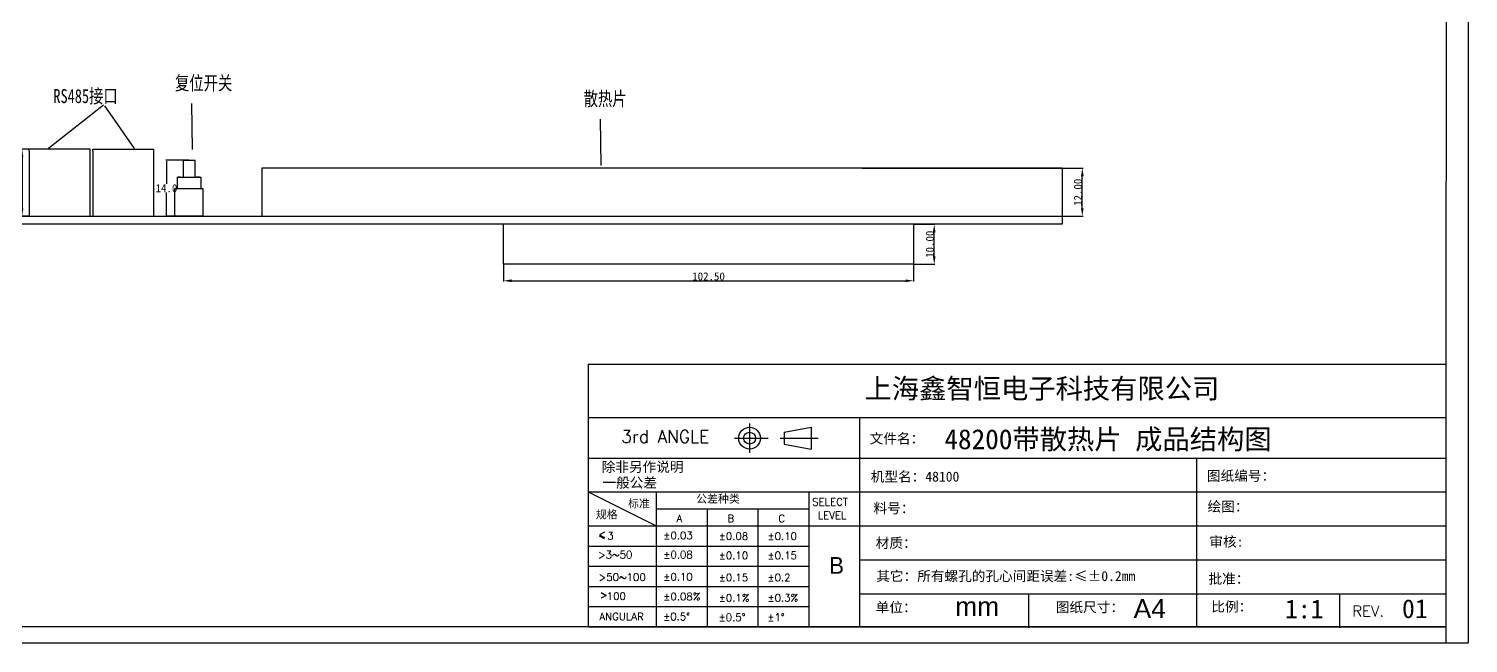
# Model space of a CAD drawing. Extents: x 146 to 716, y -182 to 207.
# Drawn here: x 356.3 to 716.1, y -181.6 to -27.9 of the extents above; entities that cross this region are included whole.
import ezdxf

# ---------------------------------------------------------------- set-up
doc = ezdxf.new("R2010")
doc.units = 0
doc.header["$MEASUREMENT"] = 0
doc.linetypes.add('ACAD_ISO02W100', pattern=[15, 12, -3])
doc.layers.get('0').update_dxf_attribs({"linetype": 'CONTINUOUS'})
doc.layers.get('Defpoints').update_dxf_attribs({"linetype": 'CONTINUOUS'})
doc.styles.add('ROMANS', font='ROMANS.shx')
doc.styles.add('romant', font='ROMANT.shx')
doc.styles.add('style1', font='')
doc.styles.add('W0$254', font='simplex', dxfattribs={"width": 0.75})
doc.styles.get('style1').set_extended_font_data('Optima')
doc.dimstyles.get("Standard").update_dxf_attribs({"dimtxt": 0.18, "dimasz": 0.18, "dimexe": 0.18, "dimexo": 0.0625, "dimgap": 0.09, "dimtad": 0, "dimtih": 1, "dimtoh": 1, "dimdec": 4, "dimzin": 0, "dimdsep": 46, "dimtxsty": 'Standard', "dimcen": 0.09, "dimadec": 0, "dimazin": 0, "dimtfac": 1, "dimtdec": 4, "dimtofl": 0, "dimtmove": 0, "dimatfit": 0, "dimfxl": 1, "dimtolj": 1, "dimtzin": 0, "dimarcsym": 0})

# ---------------------------------------------------------------- blocks, each defined once
blk = doc.blocks.new('*D13')
at = {"color": 0, "lineweight": -2, "transparency": 16777216}
for p, q in [((396.39, -60.77), (390.58, -60.77)), ((390.76, -60.95), (390.76, -66.68)), ((390.76, -74.59), (390.76, -68.86)), ((396.32, -74.77), (390.58, -74.77))]:
    blk.add_line(p, q, dxfattribs=at)
at = {"color": 0, "lineweight": 30, "transparency": 16777216}
for points in [[(390.73, -60.95), (390.79, -60.95), (390.76, -60.77)], [(390.73, -74.59), (390.79, -74.59), (390.76, -74.77)]]:
    blk.add_solid(points, dxfattribs=at)
at = {"layer": 'Defpoints', "color": 0, "lineweight": 30, "transparency": 16777216}
for p in [(396.45, -60.77), (390.76, -74.77), (396.38, -74.77)]:
    blk.add_point(p, dxfattribs=at)
at = {"color": 0, "transparency": 16777216, "insert": (390.76, -67.77), "char_height": 2, "attachment_point": 5}
blk.add_mtext('\\A1;14.0', dxfattribs=at)
blk = doc.blocks.new('*D21')
at = {"color": 3, "linetype": 'Continuous', "lineweight": -2, "transparency": 16777216}
for p, q in [((356.34, -57.97), (354.48, -57.97)), ((354.66, -59.97), (354.66, -72.77)), ((356.34, -74.77), (354.48, -74.77))]:
    blk.add_line(p, q, dxfattribs=at)
at = {"color": 3, "linetype": 'Continuous', "lineweight": 30, "transparency": 16777216}
for points in [[(354.33, -59.97), (355, -59.97), (354.66, -57.97)], [(354.33, -72.77), (355, -72.77), (354.66, -74.77)]]:
    blk.add_solid(points, dxfattribs=at)
at = {"layer": 'Defpoints', "color": 0, "linetype": 'Continuous', "lineweight": 30, "transparency": 16777216}
for p in [(356.4, -57.97), (354.66, -74.77), (356.4, -74.77)]:
    blk.add_point(p, dxfattribs=at)
at = {"color": 3, "linetype": 'Continuous', "transparency": 16777216, "insert": (353.57, -66.37), "char_height": 2, "attachment_point": 5, "rotation": 90}
blk.add_mtext('\\A1;16.80', dxfattribs=at)
blk = doc.blocks.new('*D68')
at = {"color": 3, "linetype": 'Continuous', "lineweight": -2, "transparency": 16777216}
for p, q in [((614.7, -62.77), (619.85, -62.77)), ((619.67, -72.77), (619.67, -64.77)), ((614.7, -74.77), (619.85, -74.77))]:
    blk.add_line(p, q, dxfattribs=at)
at = {"color": 3, "linetype": 'Continuous', "lineweight": 30, "transparency": 16777216}
for points in [[(619.33, -64.77), (620, -64.77), (619.67, -62.77)], [(619.33, -72.77), (620, -72.77), (619.67, -74.77)]]:
    blk.add_solid(points, dxfattribs=at)
at = {"layer": 'Defpoints', "color": 0, "linetype": 'Continuous', "lineweight": 30, "transparency": 16777216}
for p in [(614.63, -62.77), (619.67, -62.77), (614.63, -74.77)]:
    blk.add_point(p, dxfattribs=at)
at = {"color": 3, "linetype": 'Continuous', "lineweight": 30, "transparency": 16777216, "insert": (618.58, -68.77), "char_height": 2, "attachment_point": 5, "rotation": 90}
blk.add_mtext('\\A1;12.00', dxfattribs=at)
blk = doc.blocks.new('*D69')
at = {"color": 3, "linetype": 'Continuous', "lineweight": -2, "transparency": 16777216}
for p, q in [((475, -86.83), (475, -91.09)), ((577.5, -86.83), (577.5, -91.09)), ((477, -90.91), (575.5, -90.91))]:
    blk.add_line(p, q, dxfattribs=at)
at = {"color": 3, "linetype": 'Continuous', "lineweight": 30, "transparency": 16777216}
for points in [[(477, -90.57), (477, -91.24), (475, -90.91)], [(575.5, -90.57), (575.5, -91.24), (577.5, -90.91)]]:
    blk.add_solid(points, dxfattribs=at)
at = {"layer": 'Defpoints', "color": 0, "linetype": 'Continuous', "lineweight": 30, "transparency": 16777216}
for p in [(475, -86.77), (577.5, -86.77), (577.5, -90.91)]:
    blk.add_point(p, dxfattribs=at)
at = {"color": 3, "linetype": 'Continuous', "lineweight": 30, "transparency": 16777216, "insert": (526.25, -89.82), "char_height": 2, "attachment_point": 5}
blk.add_mtext('\\A1;102.50', dxfattribs=at)
blk = doc.blocks.new('*D70')
at = {"color": 3, "linetype": 'Continuous', "lineweight": -2, "transparency": 16777216}
for p, q in [((577.56, -76.77), (582.84, -76.77)), ((582.66, -84.77), (582.66, -78.77)), ((577.56, -86.77), (582.84, -86.77))]:
    blk.add_line(p, q, dxfattribs=at)
at = {"color": 3, "linetype": 'Continuous', "lineweight": 30, "transparency": 16777216}
for points in [[(582.32, -78.77), (582.99, -78.77), (582.66, -76.77)], [(582.32, -84.77), (582.99, -84.77), (582.66, -86.77)]]:
    blk.add_solid(points, dxfattribs=at)
at = {"layer": 'Defpoints', "color": 0, "linetype": 'Continuous', "lineweight": 30, "transparency": 16777216}
for p in [(577.5, -76.77), (582.66, -76.77), (577.5, -86.77)]:
    blk.add_point(p, dxfattribs=at)
at = {"color": 3, "linetype": 'Continuous', "lineweight": 30, "transparency": 16777216, "insert": (581.57, -81.77), "char_height": 2, "attachment_point": 5, "rotation": 90}
blk.add_mtext('\\A1;10.00', dxfattribs=at)

msp = doc.modelspace()

# ---------------------------------------------------------------- linework, layer by layer
at = {"linetype": 'Continuous'}
for p, q in [((716.12338, 207.3682), (716.12338, -181.57593)), ((710.81016, 203.22198), (710.49589, -111.78863)), ((394.95358, -60.77034), (394.95358, -64.99896)), ((397.94737, -64.99896), (397.94737, -60.77034)), ((564.63295, -62.77034), (435.63295, -62.77034)), ((428.48295, -74.77247), (444.68295, -74.77247)), ((710.49589, -111.78863), (710.49589, -181.57015)), ((710.49589, -177.49322), (150.01291, -177.49322)), ((710.49589, -181.57015), (150.01291, -181.57015)), ((716.12338, -181.57593), (710.49589, -181.57015))]:
    msp.add_line(p, q, dxfattribs=at)
at = {"lineweight": -3}
for p, q in [((371.70434, -57.96778), (356.40434, -57.96778)), ((356.40434, -58.46778), (356.40434, -74.76566)), ((371.70434, -74.77034), (371.70434, -58.46778)), ((372.32933, -58.46778), (372.32933, -74.76566)), ((387.62933, -74.77034), (387.62933, -58.46778)), ((264.63295, -74.77034), (564.63295, -74.77034)), ((564.63295, -76.77034), (264.63295, -76.77034)), ((499.63295, -76.77034), (491.63295, -76.77034))]:
    msp.add_line(p, q, dxfattribs=at)
for p, q in [((356.40434, -58.46778), (356.40434, -57.96778)), ((371.70434, -58.46778), (371.70434, -57.96778)), ((372.32933, -58.46778), (372.32933, -57.96778)), ((372.32933, -57.96778), (387.62933, -57.96778)), ((387.62933, -58.46778), (387.62933, -57.96778)), ((394.95358, -60.77034), (397.94737, -60.77034)), ((393.47075, -64.99896), (399.44671, -64.99896)), ((393.47075, -64.99896), (393.47075, -67.84034)), ((394.27799, -64.99896), (398.27799, -64.99896)), ((496.16946, -111.78863), (496.16946, -177.49322)), ((496.16946, -111.78863), (710.49589, -111.78863)), ((496.16946, -125.07538), (710.49589, -125.07538)), ((564.07584, -177.49322), (564.07584, -125.07538)), ((536.51246, -126.61181), (536.51246, -133.94407)), ((545.1834, -128.79169), (551.91333, -127.55314)), ((545.1834, -128.79169), (545.1834, -131.76419)), ((551.91333, -127.55314), (551.91333, -133.00273)), ((532.69654, -130.27794), (541.12597, -130.27794)), ((544.11356, -130.27794), (553.65138, -130.27794)), ((545.1834, -131.76419), (551.91333, -133.00273)), ((496.16946, -135.25403), (710.49589, -135.25403)), ((648.30052, -177.49322), (648.30052, -135.25403)), ((496.16946, -143.74365), (513.13188, -152.23326)), ((496.16946, -143.74365), (710.49589, -143.74365)), ((513.13188, -143.74365), (513.13188, -177.49322)), ((551.33515, -143.74365), (551.33515, -177.49322)), ((513.13188, -147.98846), (551.33515, -147.98846)), ((525.8663, -147.98846), (525.8663, -177.49322)), ((538.60073, -147.98846), (538.60073, -177.49322)), ((496.16946, -152.23326), (564.07584, -152.23326)), ((500.2706, -153.77981), (499.03182, -154.47306)), ((499.03182, -154.47306), (500.2706, -155.14981)), ((564.07584, -152.23326), (710.49589, -152.23326)), ((496.16946, -157.28199), (551.33515, -157.28199)), ((500.2706, -155.46343), (499.0153, -154.78668)), ((564.07584, -160.72288), (710.49589, -160.72288)), ((496.16946, -162.33071), (551.33515, -162.33071)), ((496.16946, -167.37943), (551.33515, -167.37943)), ((499.43083, -168.91814), (500.66961, -169.6114)), ((496.16946, -172.42815), (551.33515, -172.42815)), ((500.66961, -169.6114), (499.43083, -170.28815)), ((564.07584, -169.2125), (710.49589, -169.2125)), ((606.23564, -169.2125), (606.23564, -177.70211)), ((683.93416, -169.2125), (683.93416, -177.70211))]:
    msp.add_line(p, q)
at = {"linetype": 'Continuous', "lineweight": 30}
for p, q in [((614.63295, -62.77034), (414.63295, -62.77034)), ((414.63295, -62.77034), (414.63295, -74.77034)), ((564.63295, -62.77034), (614.63295, -62.77034)), ((614.63295, -62.77034), (614.63295, -74.77034)), ((564.63295, -74.77034), (614.63295, -74.77034)), ((614.63295, -74.77034), (614.63295, -76.77034)), ((475.00191, -86.77034), (475.00191, -76.77034)), ((614.63295, -76.77034), (564.63295, -76.77034)), ((577.50191, -76.77034), (577.50191, -86.77034)), ((577.50191, -86.77034), (475.00191, -86.77034))]:
    msp.add_line(p, q, dxfattribs=at)
at = {"linetype": 'ACAD_ISO02W100'}
for p, q in [((394.27799, -64.99896), (393.70891, -64.99896)), ((393.70891, -64.99896), (394.27799, -64.99896)), ((394.27799, -64.99896), (393.70891, -64.99896)), ((398.27799, -64.99896), (399.01301, -64.99896)), ((399.01301, -64.99896), (398.27799, -64.99896)), ((399.45542, -67.84034), (399.45542, -64.99896))]:
    msp.add_line(p, q, dxfattribs=at)
at = {"color": 3, "linetype": 'Continuous'}
msp.add_line((496.16946, -177.49322), (710.49589, -177.49322), dxfattribs=at)
msp.add_lwpolyline([(399.88433, -74.77034), (392.88433, -74.77034), (392.88433, -67.84034), (399.88433, -67.84034)], close=True)
for radius in [2.7248, 1.48625]:
    msp.add_circle((536.51246, -130.27794), radius)

# ---------------------------------------------------------------- texts
for s, height, style, p in [('3rd ANGLE', 3.112859, 'romant', (504.42592, -131.40819)), ('SELECT', 1.860693, 'romant', (552.16749, -147.16604)), ('A', 1.86069, 'romant', (518.23373, -151.27865)), ('B', 1.86069, 'romant', (530.96815, -151.27865)), ('C', 1.86069, 'romant', (543.70571, -151.27865)), ('LEVEL', 1.860693, 'romant', (553.54553, -150.49953)), ('3', 1.86069, 'ROMANS', (500.92604, -155.6371)), ('%%P0.03', 1.860693, 'ROMANS', (514.96088, -155.551)), ('%%P0.08', 1.860693, 'ROMANS', (528.81496, -155.72319)), ('%%P0.10', 1.860693, 'ROMANS', (541.00699, -155.72319)), ('>3~50', 1.860693, 'ROMANS', (498.61037, -160.35725)), ('%%P0.08', 1.860693, 'ROMANS', (514.96088, -160.35725)), ('%%P0.10', 1.860693, 'ROMANS', (528.81496, -160.52943)), ('%%P0.15', 1.860693, 'ROMANS', (541.00699, -160.52943)), ('B', 4.18162, 'style1', (556.37498, -164.19874)), ('>50~100', 1.860693, 'ROMANS', (498.76205, -165.98534)), ('%%P0.10', 1.860693, 'ROMANS', (514.96088, -165.89948)), ('%%P0.15', 1.860693, 'ROMANS', (528.81496, -166.07167)), ('%%P0.2', 1.860693, 'ROMANS', (541.00699, -166.07167)), ('100', 1.860693, 'ROMANS', (500.81017, -170.71835)), ('%%P0.08%', 1.860693, 'ROMANS', (514.96088, -170.82246)), ('%%P0.1%', 1.860693, 'ROMANS', (528.81496, -171.14881)), ('%%P0.3%', 1.860693, 'ROMANS', (541.00699, -171.14881)), ('REV.', 2.729017, 'romant', (687.14868, -174.90919)), ('ANGULAR', 1.860693, 'ROMANS', (498.97848, -175.82957)), ('%%P0.5%%D', 1.860693, 'ROMANS', (514.93329, -175.85063)), ('%%P0.5%%D', 1.860693, 'ROMANS', (528.78738, -176.02281)), ('%%P1%%D', 1.860693, 'ROMANS', (540.9794, -176.02281))]:
    msp.add_text(s, height=height, dxfattribs=dict(style=style)).set_placement(p)
at = {"linetype": 'Continuous', "char_height": 3.5, "attachment_point": 1, "style": 'W0$254'}
for s, insert in [('{\\fSimSun|b0|i0|c134|p2;复位开关}', (392.87661, -39.69106)), ('{\\fSimSun|b0|i0|c134|p2;RS485接口}', (362.4906, -42.94819)), ('{\\fSimSun|b0|i0|c134|p2;散热片}', (495.03308, -43.61295))]:
    msp.add_mtext_dynamic_manual_height_columns(s, width=36.3065392, gutter_width=1, heights=[0], dxfattribs=dict(at, insert=insert))
at = {"lineweight": 0, "char_height": 5, "width": 124.8954245, "attachment_point": 1}
for s, insert in [('{\\fSimSun|b1|i0|c134|p2;上海鑫智恒电子科技有限公司}', (565.24746, -115.36409)), ('{\\fSimSun|b0|i0|c134|p2;48200带散热片} {\\fSimSun|b0|i0|c134|p2;成品结构图}', (585.19393, -128.03693))]:
    msp.add_mtext(s, dxfattribs=dict(at, insert=insert))
at = {"linetype": 'Continuous', "attachment_point": 1}
for s, insert, char_height, width in [('{\\fSimSun|b1|i0|c134|p2;文件名：}', (566.51154, -129.11987), 2.5, 16.8287977), ('{\\fSimSun|b0|i0|c134|p2;除非另作说明}', (499.53736, -136.20045), 2.5, 61.2416483), ('{\\fSimSun|b0|i0|c134|p2;一般公差}', (499.72844, -140.16155), 2.5, 61.2416483), ('{\\fSimSun|b1|i0|c134|p2;机型名：48100}', (566.79314, -138.6416), 2.5, 54.1145072), ('{\\fSimSun|b1|i0|c134|p2;图纸编号：}', (650.82258, -138.44144), 2.5, 16.8287977), ('{\\fSimSun|b0|i0|c134|p2;标准}', (506.12967, -145.63281), 2, 8.5986699), ('{\\fSimSun|b0|i0|c134|p2;公差种类}', (523.15353, -144.43865), 2, 16.8287977), ('{\\fSimSun|b1|i0|c134|p2;料号：}', (567.48262, -146.55847), 2.5, 16.8287977), ('{\\fSimSun|b1|i0|c134|p2;绘图：     }', (650.96959, -146.13239), 2.5, 40.8085319), ('{\\fSimSun|b0|i0|c134|p2;规格}', (498.06473, -148.37567), 2, 8.5986699), ('{\\fSimSun|b1|i0|c134|p34;审核:      }', (651.42019, -154.93779), 2.5, 35.0334743), ('{\\fSimSun|b1|i0|c134|p2;材质：}', (568.02011, -155.23777), 2.5, 16.8287977), ('{\\fSimSun|b1|i0|c134|p2;其它：\\fSimSun|b0|i0|c134|p2;所有螺孔的孔心间距误差:≤}%%P0.2mm', (568.16869, -163.52187), 2.5, 77.4335249), ('{\\fSimSun|b1|i0|c134|p2;批准：}', (651.204, -164.19382), 2.5, 16.8287977), ('{\\fSimSun|b1|i0|c134|p2;单位：}', (568.03398, -171.32874), 2.5, 16.8287977), ('{\\fSimSun|b1|i0|c134|p2;图纸尺寸：}', (613.03508, -171.29968), 2.5, 16.6246569), ('{\\fSimSun|b1|i0|c134|p2;比例：}', (651.91604, -171.15933), 2.5, 16.8287977)]:
    msp.add_mtext(s, dxfattribs=dict(at, insert=insert, char_height=char_height, width=width))
at = {"char_height": 3.011811, "width": 46.6022172, "attachment_point": 1}
for s, insert in [('{\\fArial|b0|i0|c0|p32;\\H1.569x;mm}', (587.89668, -170.01679)), ('{\\fArial|b0|i0|c0|p32;\\H1.569x;A4}', (632.49594, -170.54325)), ('{\\fSimHei|b0|i0|c134|p2;\\H1.569x;1:1}', (670.32027, -170.63288)), ('{\\fSimHei|b0|i0|c134|p2;\\H1.569x;01}', (699.5705, -170.57267))]:
    msp.add_mtext(s, dxfattribs=dict(at, insert=insert))

# ---------------------------------------------------------------- dimensions: what is measured, and where the dimension line sits
at = {"linetype": 'Continuous'}
dim = msp.add_linear_dim(base=(354.66313, -74.76566), p1=(356.40434, -57.96778), p2=(356.40434, -74.76566), angle=90, dimstyle='Standard', override={"dimtxt": 2, "dimasz": 2, "dimtad": 1, "dimtih": 0, "dimtoh": 0, "dimdec": 2, "dimclrd": 3, "dimclre": 3, "dimclrt": 3, "dimtdec": 2, "dimatfit": 3, "dimarcsym": 1}, dxfattribs=at)
dim.commit()
dim.dimension.update_dxf_attribs({"geometry": '*D21', "text_midpoint": (353.57313, -66.36672)})
at = {"color": 3}
dim = msp.add_linear_dim(base=(390.7581, -74.77034), p1=(396.45047, -60.77034), p2=(396.38433, -74.77034), angle=90, text='14.0', dimstyle='Standard', override={"dimtxt": 2}, dxfattribs=at)
dim.commit()
dim.dimension.update_dxf_attribs({"geometry": '*D13', "text_midpoint": (390.7581, -67.77034), "dimtype": 160})
at = {"linetype": 'Continuous', "lineweight": 30}
for base, p1, p2, picture, middle in [((619.66669, -62.77034), (614.63295, -74.77034), (614.63295, -62.77034), '*D68', (618.57669, -68.77034)), ((582.65793, -76.77034), (577.50191, -86.77034), (577.50191, -76.77034), '*D70', (581.56793, -81.77034))]:
    dim = msp.add_linear_dim(base=base, p1=p1, p2=p2, angle=90, dimstyle='Standard', override={"dimtxt": 2, "dimasz": 2, "dimtad": 1, "dimtih": 0, "dimtoh": 0, "dimdec": 2, "dimclrd": 3, "dimclre": 3, "dimclrt": 3, "dimtdec": 2, "dimatfit": 3, "dimarcsym": 1}, dxfattribs=at)
    dim.commit()
    dim.dimension.update_dxf_attribs({"geometry": picture, "text_midpoint": middle})
dim = msp.add_linear_dim(base=(577.50191, -90.9066), p1=(475.00191, -86.77034), p2=(577.50191, -86.77034), dimstyle='Standard', override={"dimtxt": 2, "dimasz": 2, "dimtad": 1, "dimtih": 0, "dimtoh": 0, "dimdec": 2, "dimclrd": 3, "dimclre": 3, "dimclrt": 3, "dimtdec": 2, "dimatfit": 3, "dimarcsym": 1}, dxfattribs=at)
dim.commit()
dim.dimension.update_dxf_attribs({"geometry": '*D69', "text_midpoint": (526.25191, -89.8166)})

# ---------------------------------------------------------------- leaders
at = {"color": 3, "linetype": 'Continuous'}
for points in [[(397.23748, -58.11011), (397.06328, -46.54214)], [(361.24002, -57.74884), (374.97983, -46.93413)], [(382.76559, -57.77835), (375.33478, -47.11147)], [(499.39395, -62.032), (499.21975, -50.46402)]]:
    msp.add_leader(points, dimstyle='Standard', override={"dimasz": 1, "dimgap": 1, "dimtad": 0}, dxfattribs=at)

doc.saveas('drawing.dxf')
